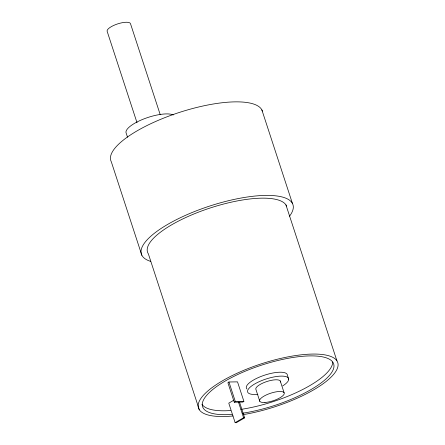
<?xml version="1.0" encoding="UTF-8"?>
<svg xmlns="http://www.w3.org/2000/svg" width="445" height="445" viewBox="0 0 445 445"><rect width="100%" height="100%" fill="white"/><g stroke="black" fill="none" stroke-linecap="round" stroke-linejoin="round"><path stroke-width="0.67" d="M228.941 381.994L227.896 382.728L234.265 402.213L242.842 402.08L243.888 401.346L237.519 381.86L228.941 381.994L235.31 401.479L243.888 401.346M234.265 402.213L235.31 401.479M233.836 400.211L228.769 403.153L235.138 422.644L236.206 422.75L244.65 417.844L239.555 402.252M235.138 422.644L243.582 417.733L244.65 417.844M261.877 109.937L292.448 203.476M285.957 204.922L336.915 360.823M288.699 379.251L287.425 375.352A21.544 6.619 -18.1 0 0 264.124 375.324A21.544 6.619 -18.1 0 0 246.969 389.025M280.255 380.976L284.077 392.668M259.797 401.307L255.975 389.609A12.927 3.972 -18.1 0 1 267.462 381.332A12.927 3.972 -18.1 0 1 280.428 382.01M160.206 114.61L130.513 23.752A12.282 3.777 -18.1 0 0 117.903 23.813A12.282 3.777 -18.1 0 0 107.117 31.222L137.027 122.731M238.487 402.147L243.582 417.733M127.52 137.227L126.241 133.328A25.854 7.949 -18.1 0 1 143.796 118.949A25.854 7.949 -18.1 0 1 173.289 114.96M199.316 409.762L148.363 253.861A73.253 22.517 -18.1 0 1 206.358 209.272A73.253 22.517 -18.1 0 1 286.586 206.091M141.872 255.308L111.3 161.769A79.716 24.503 -18.1 0 1 177.104 113.18A79.716 24.503 -18.1 0 1 262.366 111.117M257.855 394.309A21.544 6.619 -18.1 0 1 251.236 386.271A21.544 6.619 -18.1 0 1 281.318 376.108A21.544 6.619 -18.1 0 1 282.692 385.915M150.721 261.393A79.716 24.503 -18.1 0 1 209.795 206.024A79.716 24.503 -18.1 0 1 289.523 216.187M231.99 414.428A68.942 21.193 -18.1 0 1 235.066 375.791A68.942 21.193 -18.1 0 1 333.856 364.672A68.942 21.193 -18.1 0 1 242.269 413.272M332.704 362.03A68.942 21.193 -18.1 0 1 240.995 409.372M230.716 410.529A68.942 21.193 -18.1 0 1 201.947 404.194M233.019 415.969A73.253 22.517 -18.1 0 1 229.97 376.709A73.253 22.517 -18.1 0 1 337.688 362.375A73.253 22.517 -18.1 0 1 243.376 414.59M264.947 402.464A12.927 3.972 -18.1 0 0 284.249 393.703A12.927 3.972 -18.1 0 0 266.616 394.793A12.927 3.972 -18.1 0 0 264.947 402.464"/></g></svg>
